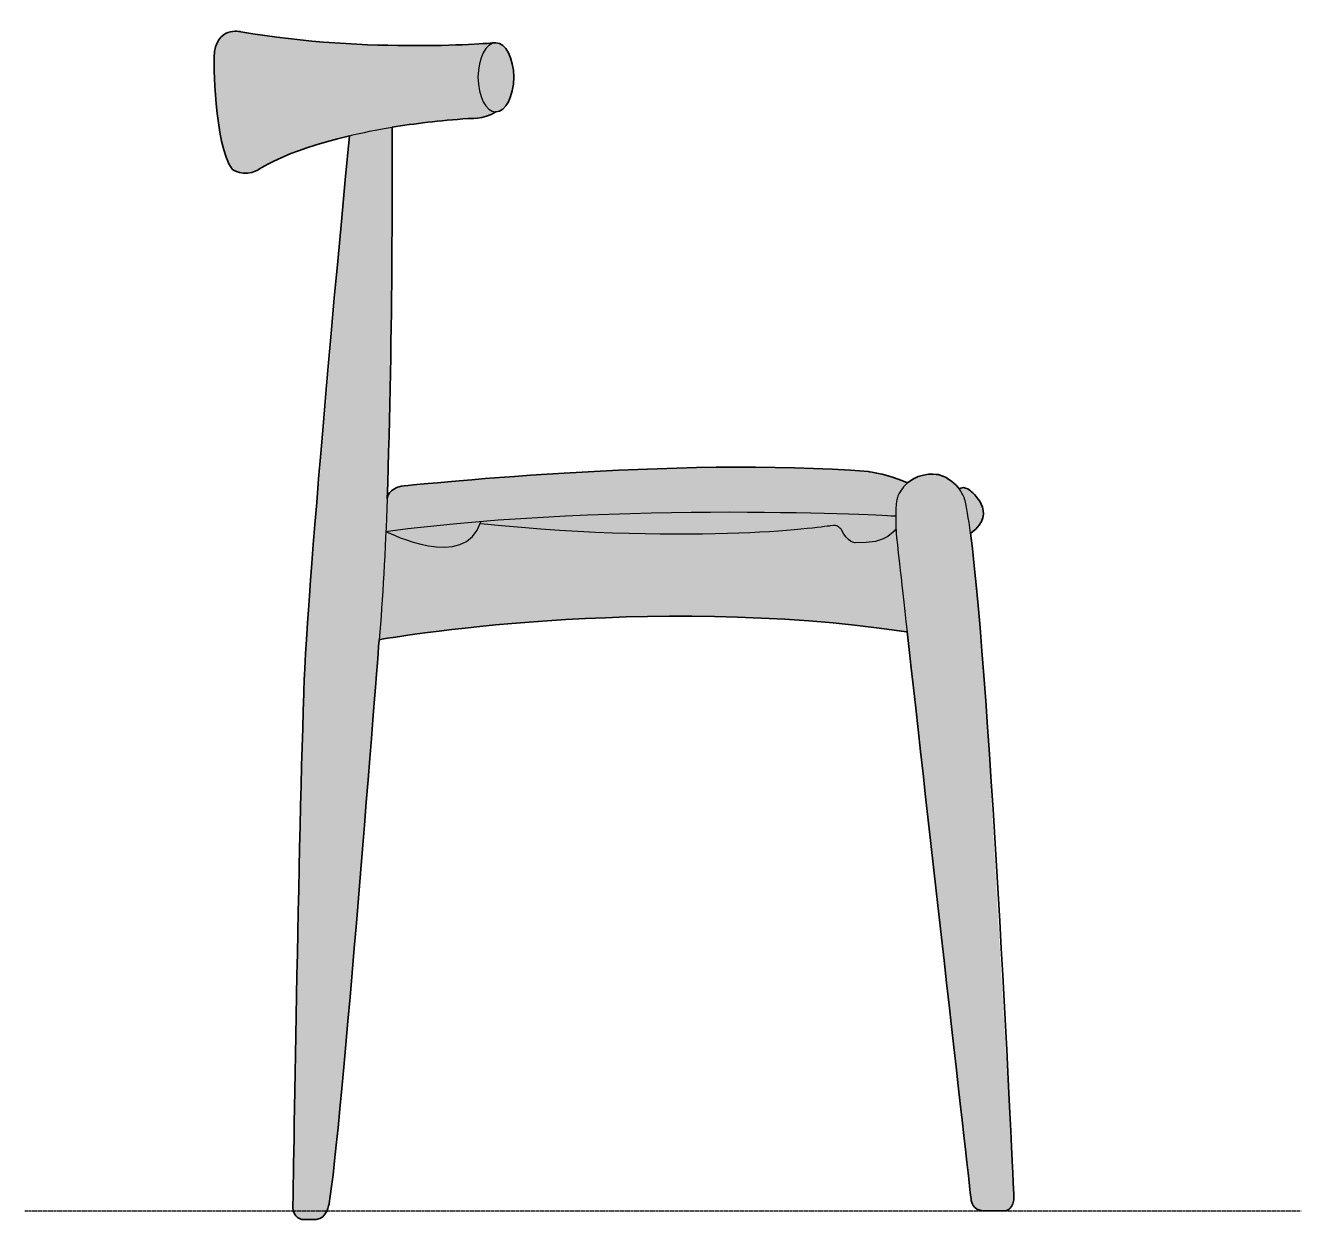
# Model space of a CAD drawing. Header units: millimetres. Extents: x 0 to 1779, y -786 to 730.
# Drawn here: x 993 to 1779, y -5 to 730 of the extents above; entities that cross this region are included whole.
import ezdxf

# ---------------------------------------------------------------- set-up
doc = ezdxf.new("R2010")
doc.units = ezdxf.units.MM
doc.linetypes.add('Dots', pattern=[1, 0, -1])
doc.layers.add('Blocks', color=7, linetype='Continuous')
doc.layers.add('Blocks$Fill', color=7, linetype='Continuous', true_color=0xffffff)
for name, color, linetype, lineweight, true_color in [('Blocks$Inner', 7, 'Continuous', 25, 0x007f00), ('Blocks$Outline', 7, 'Continuous', 35, 0xff3f3f), ('Groud', 7, 'Dots', 25, 0x243775)]:
    doc.layers.add(name, color=color, linetype=linetype, lineweight=lineweight, true_color=true_color)

# ---------------------------------------------------------------- blocks, each defined once
blk = doc.blocks.new('CH20 Side')
at = {"layer": 'Blocks$Fill'}
blk.add_hatch(color=256, dxfattribs=at).paths.add_polyline_path([(-170.26, -64.97), (-161.75, -63.58), (-140.49, -60.56), (-108.26, -56.84), (-66.87, -53.35), (-43.3, -51.97), (-18.11, -51), (8.47, -50.55), (36.23, -50.72), (64.93, -51.65), (94.34, -53.44), (124.26, -56.22), (139.33, -58.01), (154.45, -60.09), (154.82, -60.14), (194.25, -409.91), (194.26, -409.96), (194.27, -409.99), (194.27, -409.99), (194.28, -410.06), (194.3, -410.15), (194.32, -410.28), (194.35, -410.43), (194.39, -410.61), (194.45, -410.81), (194.51, -411.03), (194.59, -411.28), (194.68, -411.54), (194.78, -411.82), (194.9, -412.1), (195.04, -412.4), (195.11, -412.55), (195.19, -412.71), (195.27, -412.86), (195.36, -413.02), (195.45, -413.18), (195.55, -413.33), (195.65, -413.49), (195.76, -413.64), (195.87, -413.8), (195.99, -413.96), (196.11, -414.11), (196.24, -414.26), (196.37, -414.41), (196.51, -414.56), (196.65, -414.71), (196.81, -414.85), (196.96, -414.99), (197.13, -415.12), (197.29, -415.26), (197.47, -415.39), (197.65, -415.51), (197.84, -415.63), (198.04, -415.75), (198.24, -415.86), (198.34, -415.91), (198.45, -415.96), (198.55, -416.01), (198.66, -416.06), (198.77, -416.1), (198.89, -416.15), (199, -416.19), (199.12, -416.24), (199.23, -416.28), (199.35, -416.32), (199.48, -416.35), (199.6, -416.39), (199.73, -416.42), (199.85, -416.45), (200.11, -416.51), (200.38, -416.56), (200.66, -416.6), (200.94, -416.63), (201.24, -416.66), (201.54, -416.67), (201.85, -416.67), (201.85, -416.67), (215.22, -416.67), (215.22, -416.67), (215.23, -416.67), (215.28, -416.67), (215.36, -416.65), (215.46, -416.64), (215.59, -416.61), (215.67, -416.59), (215.74, -416.57), (215.83, -416.54), (215.92, -416.52), (216.01, -416.49), (216.11, -416.45), (216.21, -416.41), (216.32, -416.37), (216.42, -416.33), (216.54, -416.27), (216.65, -416.22), (216.77, -416.16), (216.89, -416.1), (217.01, -416.03), (217.14, -415.95), (217.26, -415.87), (217.39, -415.78), (217.52, -415.69), (217.65, -415.59), (217.78, -415.49), (217.91, -415.38), (218.04, -415.26), (218.17, -415.14), (218.3, -415.01), (218.43, -414.87), (218.55, -414.72), (218.68, -414.57), (218.8, -414.41), (218.92, -414.24), (219.05, -414.06), (219.16, -413.87), (219.28, -413.68), (219.39, -413.48), (219.5, -413.27), (219.6, -413.05), (219.7, -412.82), (219.8, -412.58), (219.89, -412.33), (219.98, -412.07), (220.07, -411.8), (220.14, -411.52), (220.22, -411.23), (220.28, -410.93), (220.35, -410.62), (220.4, -410.29), (220.45, -409.96), (220.49, -409.62), (220.52, -409.26), (220.55, -408.89), (220.57, -408.51), (220.58, -408.12), (220.59, -407.72), (220.58, -407.3), (220.57, -406.87), (220.57, -406.85), (203.21, -102.74), (196.17, -19.49), (193.83, 0.58), (194.19, 0.83), (194.98, 1.41), (195.71, 2), (196.06, 2.29), (196.4, 2.58), (196.72, 2.88), (197.04, 3.17), (197.34, 3.46), (197.63, 3.75), (197.91, 4.05), (198.18, 4.34), (198.43, 4.63), (198.68, 4.92), (198.92, 5.22), (199.14, 5.51), (199.36, 5.8), (199.56, 6.09), (199.75, 6.38), (199.94, 6.67), (200.11, 6.96), (200.28, 7.25), (200.43, 7.54), (200.58, 7.83), (200.71, 8.12), (200.84, 8.41), (200.96, 8.69), (201.07, 8.98), (201.17, 9.27), (201.26, 9.55), (201.35, 9.83), (201.42, 10.12), (201.49, 10.4), (201.55, 10.68), (201.6, 10.96), (201.65, 11.24), (201.69, 11.52), (201.72, 11.79), (201.74, 12.07), (201.76, 12.34), (201.77, 12.62), (201.77, 12.89), (201.77, 13.16), (201.76, 13.43), (201.74, 13.69), (201.72, 13.96), (201.69, 14.23), (201.66, 14.49), (201.62, 14.75), (201.57, 15.01), (201.52, 15.27), (201.47, 15.52), (201.41, 15.78), (201.34, 16.03), (201.27, 16.28), (201.2, 16.53), (201.12, 16.78), (201.04, 17.02), (200.86, 17.51), (200.67, 17.98), (200.46, 18.45), (200.24, 18.91), (200.01, 19.35), (199.77, 19.79), (199.52, 20.22), (199.26, 20.64), (198.99, 21.05), (198.72, 21.44), (198.45, 21.83), (198.17, 22.2), (197.89, 22.56), (197.33, 23.24), (196.78, 23.88), (196.25, 24.45), (195.74, 24.97), (195.27, 25.43), (194.84, 25.82), (194.47, 26.15), (194.17, 26.41), (193.94, 26.6), (193.8, 26.72), (193.76, 26.75), (193.75, 26.76), (193.75, 26.76), (193.75, 26.76), (193.31, 27.07), (193.11, 27.22), (192.9, 27.36), (192.7, 27.49), (192.5, 27.61), (192.31, 27.72), (192.12, 27.83), (191.93, 27.93), (191.75, 28.02), (191.57, 28.1), (191.4, 28.18), (191.23, 28.25), (191.06, 28.31), (190.9, 28.37), (190.74, 28.43), (190.58, 28.47), (190.43, 28.51), (190.28, 28.55), (190.14, 28.58), (190, 28.61), (189.86, 28.63), (189.73, 28.64), (189.6, 28.65), (189.47, 28.66), (189.35, 28.67), (189.23, 28.67), (189.11, 28.66), (189, 28.66), (188.89, 28.65), (188.79, 28.63), (188.69, 28.62), (188.59, 28.6), (188.49, 28.58), (188.4, 28.55), (188.31, 28.53), (188.23, 28.5), (188.15, 28.47), (188.07, 28.44), (187.99, 28.41), (187.92, 28.38), (187.85, 28.34), (187.79, 28.31), (187.73, 28.28), (187.67, 28.24), (187.61, 28.21), (187.56, 28.17), (187.51, 28.14), (187.46, 28.1), (187.42, 28.07), (187.38, 28.04), (187.34, 28.01), (187.31, 27.98), (187.28, 27.95), (187.25, 27.93), (187.23, 27.9), (187.21, 27.88), (187.19, 27.86), (187.16, 27.83), (187.14, 27.81), (187.14, 27.8), (187.14, 27.8), (187.14, 27.8), (187.14, 27.8), (187.01, 27.63), (186.54, 28.25), (186.04, 28.87), (185.5, 29.5), (184.92, 30.14), (184.62, 30.45), (184.3, 30.77), (183.98, 31.08), (183.65, 31.39), (183.3, 31.7), (182.95, 32), (182.58, 32.31), (182.2, 32.6), (181.81, 32.9), (181.41, 33.19), (181, 33.48), (180.58, 33.76), (180.15, 34.03), (179.7, 34.3), (179.25, 34.56), (178.78, 34.82), (178.3, 35.07), (177.8, 35.31), (177.3, 35.54), (176.78, 35.76), (176.25, 35.98), (175.71, 36.18), (175.15, 36.38), (174.58, 36.56), (174.58, 36.56), (174.46, 36.59), (174.09, 36.66), (173.51, 36.74), (173.14, 36.79), (172.73, 36.84), (172.27, 36.88), (171.77, 36.91), (171.23, 36.94), (170.65, 36.96), (170.04, 36.96), (169.39, 36.95), (168.72, 36.92), (168.01, 36.87), (167.29, 36.8), (166.54, 36.71), (165.77, 36.59), (164.98, 36.44), (164.17, 36.25), (163.77, 36.15), (163.36, 36.04), (162.95, 35.92), (162.53, 35.79), (162.12, 35.65), (161.7, 35.5), (161.28, 35.34), (160.86, 35.17), (160.44, 34.99), (160.02, 34.8), (159.6, 34.6), (159.17, 34.38), (158.75, 34.16), (158.33, 33.92), (157.92, 33.67), (157.5, 33.41), (157.08, 33.13), (156.67, 32.84), (156.26, 32.54), (155.85, 32.22), (155.45, 31.89), (155.04, 31.55), (154.67, 31.74), (153.8, 32.16), (152.89, 32.57), (151.97, 32.96), (151.02, 33.34), (149.08, 34.07), (147.1, 34.73), (145.11, 35.35), (143.14, 35.91), (139.38, 36.86), (136.04, 37.6), (133.37, 38.13), (131.6, 38.45), (131.12, 38.53), (131, 38.55), (130.97, 38.55), (130.96, 38.55), (130.96, 38.55), (130.96, 38.55), (108.66, 40.02), (85.39, 40.9), (61.46, 41.26), (37.21, 41.17), (-10.9, 39.88), (-56.27, 37.61), (-128.06, 32.26), (-149.13, 30.29), (-154.79, 29.71), (-156.25, 29.56), (-156.62, 29.52), (-156.72, 29.51), (-156.74, 29.51), (-156.75, 29.51), (-157.1, 29.43), (-157.45, 29.35), (-157.78, 29.27), (-158.1, 29.18), (-158.42, 29.08), (-158.72, 28.99), (-159.02, 28.88), (-159.31, 28.78), (-159.58, 28.66), (-159.85, 28.55), (-160.11, 28.43), (-160.37, 28.31), (-160.61, 28.19), (-160.85, 28.06), (-161.08, 27.93), (-161.29, 27.8), (-161.51, 27.66), (-161.71, 27.52), (-161.91, 27.39), (-162.1, 27.25), (-162.28, 27.1), (-162.46, 26.96), (-162.62, 26.82), (-162.79, 26.67), (-162.94, 26.53), (-163.09, 26.38), (-163.23, 26.24), (-163.37, 26.09), (-163.5, 25.95), (-163.62, 25.8), (-163.74, 25.66), (-163.85, 25.52), (-163.95, 25.38), (-164.06, 25.24), (-164.15, 25.1), (-164.24, 24.96), (-164.33, 24.82), (-164.41, 24.69), (-164.48, 24.56), (-164.55, 24.43), (-164.62, 24.31), (-164.68, 24.19), (-164.79, 23.95), (-164.89, 23.73), (-164.97, 23.53), (-165.04, 23.34), (-165.09, 23.17), (-165.14, 23.03), (-165.17, 22.9), (-165.19, 22.81), (-165.21, 22.73), (-165.22, 22.69), (-165.22, 22.68), (-165.22, 22.67), (-165.22, 22.67), (-165.22, 22.67), (-165.36, 21.81), (-162.44, 171.26), (-162.32, 250.6), (-151.73, 252.2), (-140.41, 253.65), (-128.34, 254.9), (-115.52, 255.94), (-115.52, 255.94), (-115.41, 255.94), (-115.09, 255.92), (-114.58, 255.91), (-113.89, 255.91), (-113.05, 255.93), (-112.07, 255.98), (-110.97, 256.07), (-109.76, 256.21), (-109.13, 256.3), (-108.47, 256.4), (-107.8, 256.52), (-107.11, 256.66), (-106.4, 256.81), (-105.69, 256.99), (-104.97, 257.18), (-104.24, 257.4), (-103.51, 257.64), (-102.77, 257.91), (-102.04, 258.2), (-101.3, 258.51), (-100.57, 258.86), (-100.21, 259.04), (-99.85, 259.23), (-99.49, 259.43), (-99.14, 259.63), (-98.78, 259.85), (-98.44, 260.07), (-98.29, 260.07), (-98.15, 260.07), (-98.01, 260.08), (-97.87, 260.09), (-97.73, 260.11), (-97.59, 260.13), (-97.45, 260.15), (-97.31, 260.18), (-97.17, 260.21), (-97.03, 260.24), (-96.9, 260.27), (-96.76, 260.31), (-96.62, 260.35), (-96.49, 260.4), (-96.35, 260.45), (-96.22, 260.5), (-96.08, 260.55), (-95.95, 260.61), (-95.82, 260.67), (-95.69, 260.74), (-95.56, 260.8), (-95.42, 260.87), (-95.29, 260.95), (-95.16, 261.02), (-95.04, 261.1), (-94.91, 261.19), (-94.78, 261.27), (-94.65, 261.36), (-94.53, 261.45), (-94.4, 261.54), (-94.15, 261.74), (-93.91, 261.95), (-93.67, 262.17), (-93.43, 262.4), (-93.19, 262.64), (-92.96, 262.89), (-92.73, 263.15), (-92.51, 263.42), (-92.29, 263.7), (-92.07, 263.99), (-91.86, 264.3), (-91.65, 264.61), (-91.44, 264.93), (-91.24, 265.26), (-91.04, 265.6), (-90.85, 265.95), (-90.66, 266.3), (-90.47, 266.67), (-90.29, 267.04), (-90.12, 267.42), (-89.95, 267.81), (-89.62, 268.62), (-89.32, 269.45), (-89.03, 270.32), (-88.77, 271.21), (-88.52, 272.13), (-88.3, 273.07), (-88.11, 274.04), (-87.93, 275.02), (-87.78, 276.04), (-87.66, 277.07), (-87.56, 278.11), (-87.49, 279.18), (-87.45, 280.26), (-87.44, 281.36), (-87.45, 282.45), (-87.49, 283.53), (-87.56, 284.6), (-87.66, 285.65), (-87.78, 286.68), (-87.93, 287.69), (-88.11, 288.67), (-88.3, 289.64), (-88.52, 290.58), (-88.77, 291.5), (-89.03, 292.39), (-89.32, 293.26), (-89.62, 294.09), (-89.95, 294.9), (-90.12, 295.29), (-90.29, 295.67), (-90.47, 296.04), (-90.66, 296.41), (-90.85, 296.76), (-91.04, 297.11), (-91.24, 297.45), (-91.44, 297.78), (-91.65, 298.1), (-91.86, 298.41), (-92.07, 298.72), (-92.29, 299.01), (-92.51, 299.29), (-92.73, 299.56), (-92.96, 299.82), (-93.19, 300.07), (-93.43, 300.31), (-93.67, 300.54), (-93.91, 300.76), (-94.15, 300.97), (-94.4, 301.17), (-94.53, 301.26), (-94.65, 301.35), (-94.78, 301.44), (-94.91, 301.52), (-95.04, 301.61), (-95.16, 301.69), (-95.29, 301.76), (-95.42, 301.84), (-95.56, 301.91), (-95.69, 301.97), (-95.82, 302.04), (-95.95, 302.1), (-96.08, 302.16), (-96.22, 302.21), (-96.35, 302.26), (-96.49, 302.31), (-96.62, 302.36), (-96.76, 302.4), (-96.9, 302.44), (-97.03, 302.47), (-97.17, 302.5), (-97.31, 302.53), (-97.45, 302.56), (-97.59, 302.58), (-97.73, 302.6), (-97.87, 302.62), (-98.01, 302.63), (-98.15, 302.64), (-98.29, 302.64), (-98.44, 302.64), (-101.95, 302.37), (-111.88, 301.76), (-127.32, 301.15), (-147.37, 300.85), (-171.12, 301.21), (-184.1, 301.73), (-197.66, 302.54), (-211.69, 303.67), (-226.08, 305.17), (-240.72, 307.08), (-255.48, 309.43), (-255.48, 309.43), (-255.53, 309.44), (-255.66, 309.47), (-255.87, 309.51), (-256.15, 309.56), (-256.51, 309.6), (-256.93, 309.65), (-257.4, 309.69), (-257.93, 309.72), (-258.21, 309.73), (-258.51, 309.73), (-258.81, 309.73), (-259.13, 309.72), (-259.45, 309.7), (-259.78, 309.68), (-260.12, 309.65), (-260.46, 309.61), (-260.82, 309.56), (-261.17, 309.5), (-261.53, 309.43), (-261.9, 309.35), (-262.27, 309.25), (-262.64, 309.15), (-263.02, 309.03), (-263.39, 308.9), (-263.77, 308.76), (-264.15, 308.59), (-264.33, 308.51), (-264.52, 308.42), (-264.71, 308.32), (-264.89, 308.23), (-265.08, 308.12), (-265.27, 308.02), (-265.45, 307.91), (-265.64, 307.79), (-265.82, 307.67), (-266, 307.55), (-266.18, 307.42), (-266.36, 307.29), (-266.54, 307.15), (-266.72, 307), (-266.9, 306.86), (-267.07, 306.7), (-267.24, 306.55), (-267.42, 306.38), (-267.58, 306.21), (-267.75, 306.04), (-267.92, 305.86), (-268.08, 305.68), (-268.24, 305.48), (-268.4, 305.29), (-268.56, 305.09), (-268.72, 304.88), (-268.87, 304.67), (-269.02, 304.45), (-269.17, 304.22), (-269.31, 303.99), (-269.45, 303.75), (-269.59, 303.51), (-269.73, 303.26), (-269.86, 303), (-269.99, 302.74), (-270.12, 302.47), (-270.24, 302.19), (-270.36, 301.91), (-270.48, 301.62), (-270.59, 301.32), (-270.7, 301.02), (-270.81, 300.71), (-271.01, 300.07), (-271.19, 299.4), (-271.36, 298.69), (-271.51, 297.96), (-271.64, 297.2), (-271.75, 296.41), (-271.85, 295.58), (-271.92, 294.72), (-271.97, 293.83), (-271.97, 293.83), (-271.8, 285.17), (-271.39, 275.97), (-270.58, 264.97), (-269.99, 259.14), (-269.25, 253.26), (-268.35, 247.48), (-267.84, 244.67), (-267.27, 241.93), (-266.66, 239.28), (-266, 236.74), (-265.64, 235.52), (-265.28, 234.33), (-264.9, 233.18), (-264.51, 232.06), (-264.1, 230.98), (-263.68, 229.95), (-263.24, 228.96), (-262.79, 228.01), (-262.56, 227.56), (-262.32, 227.12), (-262.08, 226.69), (-261.84, 226.27), (-261.59, 225.87), (-261.34, 225.48), (-261.09, 225.1), (-260.83, 224.74), (-260.83, 224.74), (-260.75, 224.69), (-260.51, 224.54), (-260.33, 224.43), (-260.12, 224.31), (-259.87, 224.18), (-259.59, 224.04), (-259.28, 223.88), (-258.93, 223.73), (-258.55, 223.56), (-258.15, 223.4), (-257.72, 223.24), (-257.26, 223.08), (-256.77, 222.93), (-256.26, 222.79), (-255.73, 222.66), (-255.17, 222.55), (-254.88, 222.49), (-254.59, 222.45), (-254.3, 222.4), (-254, 222.37), (-253.69, 222.34), (-253.38, 222.31), (-253.06, 222.29), (-252.74, 222.28), (-252.42, 222.27), (-252.09, 222.27), (-251.76, 222.28), (-251.43, 222.3), (-251.09, 222.32), (-250.75, 222.35), (-250.4, 222.39), (-250.05, 222.44), (-249.7, 222.5), (-249.35, 222.57), (-248.99, 222.65), (-248.63, 222.74), (-248.27, 222.83), (-247.9, 222.94), (-247.54, 223.07), (-247.17, 223.2), (-246.8, 223.34), (-246.42, 223.5), (-246.05, 223.67), (-245.67, 223.85), (-245.67, 223.85), (-245.48, 223.98), (-244.9, 224.38), (-243.9, 225.01), (-242.5, 225.86), (-240.66, 226.9), (-238.38, 228.12), (-235.64, 229.49), (-232.44, 231), (-228.76, 232.62), (-224.59, 234.33), (-219.92, 236.11), (-214.74, 237.95), (-209.02, 239.81), (-202.77, 241.69), (-195.97, 243.55), (-188.61, 245.39), (-188.62, 245.24), (-213.19, -37.91), (-216.26, -86.47), (-216.65, -95.83), (-216.69, -97.82), (-216.7, -98.28), (-216.7, -98.38), (-216.7, -98.41), (-216.7, -98.42), (-216.7, -98.42), (-221.38, -296.55), (-222.84, -380.11), (-223.25, -405.25), (-223.35, -412.07), (-223.38, -413.84), (-223.39, -414.29), (-223.39, -414.41), (-223.39, -414.44), (-223.39, -414.45), (-223.38, -414.76), (-223.37, -415.06), (-223.35, -415.35), (-223.32, -415.63), (-223.29, -415.91), (-223.24, -416.18), (-223.19, -416.44), (-223.14, -416.69), (-223.08, -416.94), (-223.01, -417.17), (-222.93, -417.41), (-222.85, -417.63), (-222.77, -417.84), (-222.68, -418.05), (-222.58, -418.26), (-222.48, -418.45), (-222.38, -418.64), (-222.27, -418.82), (-222.16, -419), (-222.04, -419.17), (-221.93, -419.33), (-221.8, -419.49), (-221.68, -419.64), (-221.55, -419.78), (-221.43, -419.92), (-221.3, -420.05), (-221.16, -420.18), (-221.03, -420.3), (-220.9, -420.42), (-220.76, -420.53), (-220.63, -420.64), (-220.49, -420.74), (-220.35, -420.84), (-220.22, -420.93), (-220.08, -421.02), (-219.95, -421.1), (-219.82, -421.18), (-219.68, -421.25), (-219.55, -421.32), (-219.43, -421.39), (-219.3, -421.45), (-219.18, -421.51), (-218.94, -421.61), (-218.71, -421.7), (-218.5, -421.78), (-218.3, -421.84), (-218.13, -421.9), (-217.97, -421.94), (-217.84, -421.97), (-217.74, -422), (-217.66, -422.01), (-217.59, -422.02), (-217.59, -422.02), (-217.59, -422.02), (-209.12, -422.02), (-208.97, -422.01), (-208.81, -422), (-208.66, -421.98), (-208.51, -421.96), (-208.36, -421.93), (-208.22, -421.9), (-208.07, -421.87), (-207.93, -421.84), (-207.79, -421.8), (-207.65, -421.76), (-207.52, -421.72), (-207.38, -421.68), (-207.25, -421.63), (-207.12, -421.58), (-206.99, -421.53), (-206.86, -421.47), (-206.73, -421.42), (-206.61, -421.36), (-206.49, -421.3), (-206.37, -421.23), (-206.25, -421.17), (-206.13, -421.1), (-206.01, -421.03), (-205.9, -420.95), (-205.79, -420.88), (-205.68, -420.8), (-205.57, -420.72), (-205.46, -420.64), (-205.36, -420.56), (-205.25, -420.48), (-205.05, -420.3), (-204.85, -420.12), (-204.66, -419.94), (-204.48, -419.75), (-204.3, -419.55), (-204.13, -419.35), (-203.96, -419.15), (-203.8, -418.94), (-203.65, -418.73), (-203.5, -418.51), (-203.35, -418.29), (-203.22, -418.07), (-203.08, -417.85), (-202.96, -417.63), (-202.83, -417.4), (-202.72, -417.18), (-202.61, -416.95), (-202.4, -416.51), (-202.2, -416.06), (-202.03, -415.63), (-201.88, -415.2), (-201.74, -414.79), (-201.61, -414.4), (-201.51, -414.03), (-201.41, -413.69), (-201.27, -413.08), (-201.17, -412.62), (-201.12, -412.32), (-201.1, -412.24), (-201.1, -412.22), (-201.1, -412.22), (-201.1, -412.22), (-201.1, -412.22), (-200.39, -407.73), (-199.58, -401.79), (-197.73, -385.95), (-193.29, -341.37), (-183.05, -224.17), (-174.15, -114.42), (-171.37, -79.13), (-170.61, -69.33), (-170.41, -66.76), (-170.36, -66.1), (-170.35, -65.94), (-170.35, -65.89), (-170.34, -65.88)], flags=0)
at = {"layer": 'Blocks$Inner'}
for p, q in [((147.8, 11.02), (146.99, 11.07)), ((-166.15, 1.79), (-164.88, 1.14)), ((147.98, 3.5), (147.91, 3.36))]:
    blk.add_line(p, q, dxfattribs=at)
for points, knots in [([(-98.44, 302.64), (-104.5, 302.64), (-109.43, 293.11), (-109.43, 281.36), (-109.43, 269.6), (-104.5, 260.07), (-98.44, 260.07)], [1, 1, 1, 1, 2, 2, 2, 3, 3, 3, 3]), ([(155.04, 31.55), (152.85, 29.62), (150.82, 27.03), (149.18, 23.56), (149.18, 23.56), (146.72, 19.4), (148.36, -2.59), (148.36, -2.59), (150.91, -25.36), (154.82, -60.14)], [6.795492, 6.795492, 6.795492, 6.795492, 7, 7, 7, 8, 8, 8, 8.237085, 8.237085, 8.237085, 8.237085]), ([(193.83, 0.58), (192.62, 9.86), (191.42, 17), (190.26, 21.48), (190.26, 21.48), (189.41, 24.32), (187.01, 27.63)], [4.9101235, 4.9101235, 4.9101235, 4.9101235, 5, 5, 5, 5.5027123, 5.5027123, 5.5027123, 5.5027123])]:
    blk.add_open_spline(points, degree=3, knots=knots, dxfattribs=at)
for points in [[(-188.61, 245.39), (-180.77, 247.24), (-172.03, 249.01), (-162.32, 250.6)], [(-162.32, 251.04), (-162.32, 251.04), (-162.32, 251.04), (-162.32, 251.04)], [(-165.36, 21.81), (-166.52, -10.2), (-168.1, -40.47), (-170.26, -64.97)], [(146.99, 11.07), (146.99, 11.07), (-19.83, 20.61), (-166.41, 1.53)], [(-164.88, 1.14), (-164.88, 1.14), (-117.17, -23.29), (-107.62, 7.63)], [(107.65, 5.14), (107.65, 5.14), (29.01, -7.41), (-107.65, 6.33)], [(114.33, 2.62), (114.33, 2.62), (112.46, 6.4), (107.65, 5.14)], [(122.8, -5.26), (122.8, -5.26), (118.2, -5.26), (114.33, 2.62)], [(147.91, 3.36), (147.91, 3.36), (143.01, -6.45), (122.8, -5.26)]]:
    blk.add_open_spline(points, degree=3, dxfattribs=at)
at = {"layer": 'Blocks$Outline'}
for p, q in [((-188.61, 245.39), (-188.62, 245.24)), ((155.04, 31.55), (154.67, 31.74)), ((187.14, 27.8), (187.01, 27.63)), ((-165.22, 22.67), (-165.36, 21.81)), ((193.83, 0.58), (194.19, 0.83)), ((154.45, -60.09), (154.82, -60.14))]:
    blk.add_line(p, q, dxfattribs=at)
for points, knots in [([(-98.44, 302.64), (-98.44, 302.64), (-176.59, 295.61), (-255.48, 309.43), (-255.48, 309.43), (-271.08, 313.22), (-271.97, 293.83), (-271.97, 293.83), (-271.97, 239.9), (-260.83, 224.74), (-260.83, 224.74), (-253.7, 219.84), (-245.67, 223.85), (-245.67, 223.85), (-229.41, 235.73), (-188.61, 245.39)], [17.003118, 17.003118, 17.003118, 17.003118, 18.003118, 18.003118, 18.003118, 19.003118, 19.003118, 19.003118, 20.003118, 20.003118, 20.003118, 21.003118, 21.003118, 21.003118, 21.687096, 21.687096, 21.687096, 21.687096]), ([(-98.44, 260.07), (-92.36, 260.07), (-87.44, 269.6), (-87.44, 281.36), (-87.44, 293.11), (-92.36, 302.64), (-98.44, 302.64)], [15.003118, 15.003118, 15.003118, 15.003118, 16.003118, 16.003118, 16.003118, 17.003118, 17.003118, 17.003118, 17.003118]), ([(-162.32, 250.6), (-148.68, 252.83), (-133.13, 254.71), (-115.52, 255.94), (-115.52, 255.94), (-105.87, 255.28), (-98.44, 260.07)], [13.818478, 13.818478, 13.818478, 13.818478, 14.003118, 14.003118, 14.003118, 15.003118, 15.003118, 15.003118, 15.003118]), ([(187.01, 27.63), (184.63, 30.9), (180.72, 34.64), (174.58, 36.56), (174.58, 36.56), (163.58, 39.06), (155.04, 31.55)], [7.895159, 7.895159, 7.895159, 7.895159, 8.392447, 8.392447, 8.392447, 9.187939, 9.187939, 9.187939, 9.187939]), ([(154.82, -60.14), (167.38, -172.06), (193.93, -408.29), (194.27, -409.99), (194.27, -409.99), (195.16, -416.67), (201.85, -416.67), (201.85, -416.67), (215.22, -416.67), (215.22, -416.67), (215.22, -416.67), (220.96, -416.17), (220.57, -406.87), (220.57, -406.87), (206.17, -93.41), (193.83, 0.58)], [1.000755, 1.000755, 1.000755, 1.000755, 1.76367, 1.76367, 1.76367, 2.76367, 2.76367, 2.76367, 3.76367, 3.76367, 3.76367, 4.76367, 4.76367, 4.76367, 5.673793, 5.673793, 5.673793, 5.673793]), ([(-223.39, -414.45), (-223.39, -421.13), (-217.59, -422.02), (-217.59, -422.02), (-217.59, -422.02), (-209.12, -422.02), (-209.12, -422.02)], [23.687256, 23.687256, 23.687256, 23.687256, 24.687256, 24.687256, 24.687256, 25.687256, 25.687256, 25.687256, 25.687256])]:
    blk.add_open_spline(points, degree=3, knots=knots, dxfattribs=at)
for points in [[(-188.62, 245.24), (-216.7, -51.62), (-216.7, -98.42), (-216.7, -98.42)], [(-165.36, 21.81), (-161.67, 123.39), (-162.27, 242.5), (-162.32, 250.6)], [(130.96, 38.55), (15.29, 48.1), (-156.75, 29.51), (-156.75, 29.51)], [(154.67, 31.74), (145.51, 36.32), (130.96, 38.55), (130.96, 38.55)], [(-156.75, 29.51), (-164.39, 27.98), (-165.22, 22.67), (-165.22, 22.67)], [(193.75, 26.76), (189.07, 30.32), (187.14, 27.8), (187.14, 27.8)], [(194.19, 0.83), (211.5, 13.24), (193.75, 26.76), (193.75, 26.76)], [(-170.26, -64.97), (-166.18, -64.25), (-6.88, -36.33), (154.45, -60.09)], [(-201.1, -412.22), (-193.97, -372.55), (-170.34, -65.88), (-170.34, -65.88)], [(-170.34, -65.88), (-170.32, -65.58), (-170.29, -65.28), (-170.26, -64.97)], [(-216.7, -98.42), (-220.27, -205.4), (-223.39, -414.45), (-223.39, -414.45)], [(-209.12, -422.02), (-202.44, -421.58), (-201.1, -412.22), (-201.1, -412.22)]]:
    blk.add_open_spline(points, degree=3, dxfattribs=at)

msp = doc.modelspace()

# ---------------------------------------------------------------- linework, layer by layer
at = {"layer": 'Groud'}
msp.add_lwpolyline([(992.71, 0), (1779.01, 0)], dxfattribs=at)

# ---------------------------------------------------------------- block references
at = {"layer": 'Blocks'}
msp.add_blockref('CH20 Side', (1380.75, 416.67), dxfattribs=at)

doc.saveas('drawing.dxf')
